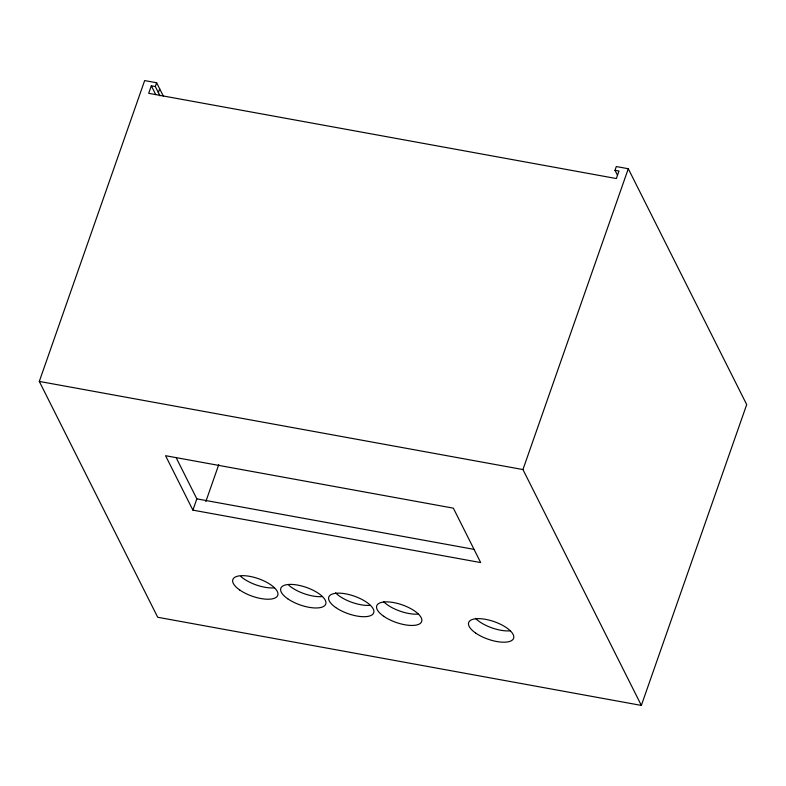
<?xml version="1.0" encoding="UTF-8"?>
<svg xmlns="http://www.w3.org/2000/svg" width="786" height="786" viewBox="0 0 786 786"><rect width="100%" height="100%" fill="white"/><g stroke="black" fill="none" stroke-linecap="round" stroke-linejoin="round"><path stroke-width="1.18" d="M617.511 175.347L614.986 170.307L616.303 166.544L628.289 168.735L746.7 404.584L641.347 705.415L157.711 617.265L39.3 381.416L144.653 80.585L156.64 82.766L163.508 96.452M160 95.853L155.323 86.529L151.325 85.802L148.692 93.318L616.352 178.55L618.985 171.034L614.986 170.307M155.323 86.529L156.64 82.766M158.359 92.581L159.676 88.818M192.894 510.134L165.561 455.703L453.355 508.159L480.678 562.58L192.894 510.134L196.844 498.855L176.074 457.491M205.824 501.596L218.773 464.614M641.347 705.415L522.945 469.556L628.289 168.735M39.3 381.416L522.945 469.556M196.844 498.855L473.791 549.326M151.325 85.802L155.726 94.575M274.294 587.849A23.806 9.304 19.3 0 1 240.86 576.511M322.26 596.594A23.806 9.304 19.3 0 1 288.826 585.256M370.226 605.328A23.806 9.304 19.3 0 1 335.583 592.841M418.191 614.072A23.806 9.304 19.3 0 1 383.548 601.585M510.124 630.824A23.806 9.304 19.3 0 1 475.481 618.336M239.799 590.05A23.806 9.304 19.3 0 0 277.389 596.093A23.806 9.304 19.3 0 0 248.72 576.177A23.806 9.304 19.3 0 0 239.799 590.05M287.764 598.794A23.806 9.304 19.3 0 0 325.355 604.837A23.806 9.304 19.3 0 0 296.686 584.922A23.806 9.304 19.3 0 0 287.764 598.794M335.73 607.529A23.806 9.304 19.3 0 0 373.321 613.571A23.806 9.304 19.3 0 0 344.651 593.666A23.806 9.304 19.3 0 0 335.73 607.529M383.696 616.273A23.806 9.304 19.3 0 0 421.286 622.316A23.806 9.304 19.3 0 0 392.617 602.4A23.806 9.304 19.3 0 0 383.696 616.273M475.628 633.035A23.806 9.304 19.3 0 0 513.219 639.067A23.806 9.304 19.3 0 0 484.549 619.162A23.806 9.304 19.3 0 0 475.628 633.035"/></g></svg>
